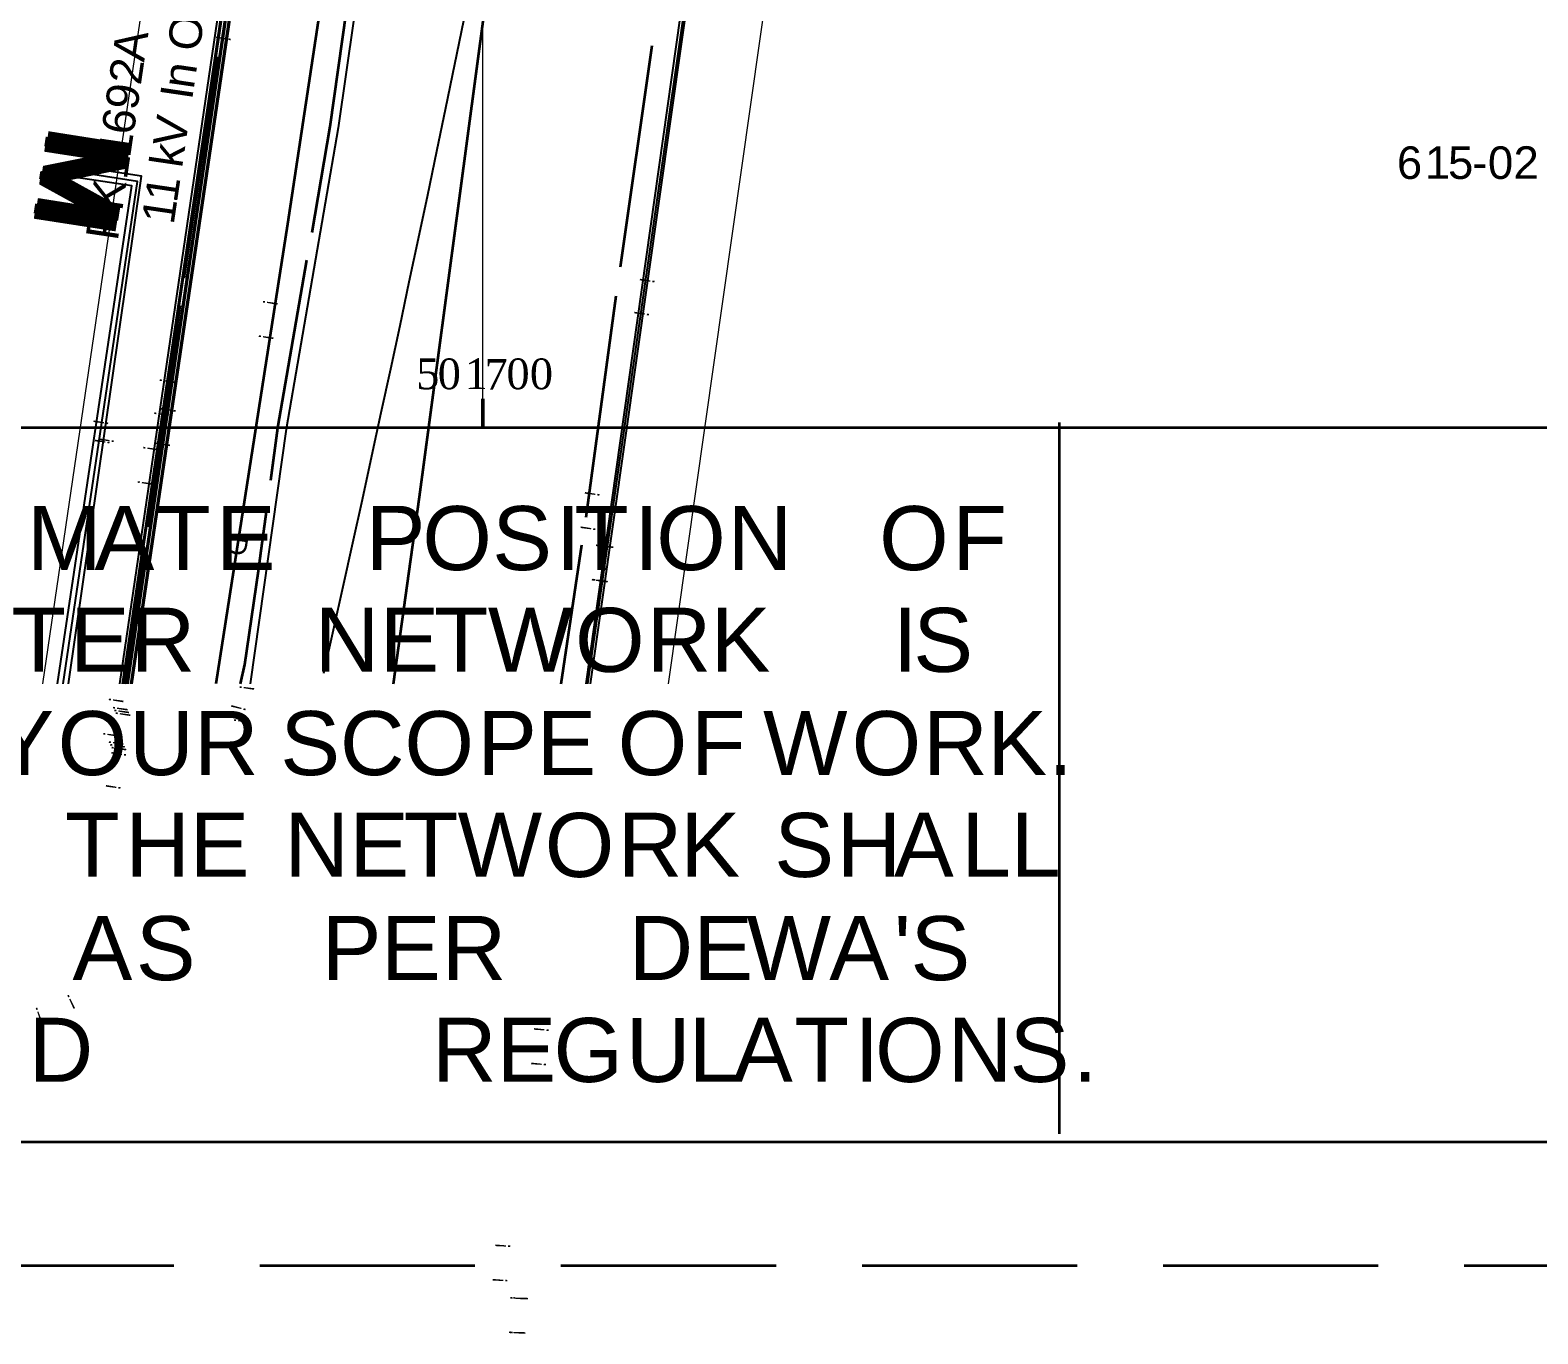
# Model space of a CAD drawing. Header units: inches. Extents: x 0.2 to 23.4, y 0.2 to 16.2.
# Drawn here: x 15.401 to 19.053, y 0.168 to 3.326 of the extents above; entities that cross this region are included whole.
import ezdxf

# ---------------------------------------------------------------- set-up
doc = ezdxf.new("R2010")
doc.units = ezdxf.units.IN
doc.header["$MEASUREMENT"] = 0
doc.linetypes.add('PDF_LineType328c69e9cd564e1fa5a4a7aff3a71530', pattern=[0.729167, 0.520833, -0.208333])
doc.layers.add('PDF_Geometry', color=7, linetype='Continuous', true_color=0x4ce600)
doc.layers.add('PDF_Text', color=7, linetype='Continuous')
doc.styles.add('PDF Arial', font='arial.ttf')
doc.styles.add('PDF Times New Roman', font='times.ttf')

msp = doc.modelspace()

# ---------------------------------------------------------------- linework, layer by layer
at = {"layer": 'PDF_Geometry', "color": 254, "linetype": 'PDF_LineType328c69e9cd564e1fa5a4a7aff3a71530', "lineweight": 35, "true_color": 0xcccccc}
msp.add_lwpolyline([(0.3467, 0.3325), (0.3467, 16.1978), (23.0408, 16.1978), (23.0408, 0.3325), (0.3467, 0.3325)], dxfattribs=at)
at = {"layer": 'PDF_Geometry', "color": 7, "lineweight": 35}
for points in [[(0.73, 0.6325), (0.73, 15.9245), (22.8241, 15.9245), (22.8241, 0.6325), (0.73, 0.6325)], [(11.8704, 2.3623), (11.8704, 14.7713), (22.8041, 14.7713), (22.8041, 2.3623), (11.8704, 2.3623)], [(17.894, 0.6525), (17.894, 2.3756)]]:
    msp.add_lwpolyline(points, dxfattribs=at)
at = {"layer": 'PDF_Geometry', "lineweight": 25}
for points in [[(17.6239, 15.3912), (17.1139, 11.9148), (16.5072, 11.4649), (16.3206, 11.4849), (16.2472, 10.8083), (16.4172, 10.7816), (16.8673, 10.175), (16.8406, 9.9883), (15.6239, 1.7424)], [(15.6272, 1.7424), (16.8473, 9.9883), (16.8706, 10.1783), (16.4206, 10.7849), (16.2539, 10.8116), (16.3239, 11.4782), (16.5072, 11.4549), (17.1239, 11.9115), (17.6339, 15.3912)], [(17.6406, 15.3912), (17.1273, 11.9082), (16.5106, 11.4482), (16.3339, 11.4682), (16.2639, 10.8183), (16.4239, 10.7983), (16.8839, 10.1783), (16.8539, 9.985), (15.6372, 1.7424)], [(17.6439, 15.3912), (17.1339, 11.9048), (16.5139, 11.4449), (16.3372, 11.4615), (16.2706, 10.8249), (16.4272, 10.8016), (16.8873, 10.1816), (16.8606, 9.985), (15.6439, 1.7424)], [(17.6473, 15.3912), (17.1373, 11.9015), (16.5139, 11.4382), (16.3406, 11.4582), (16.2739, 10.8283), (16.4306, 10.8083), (16.8939, 10.1816), (16.8639, 9.985), (15.6472, 1.7424)], [(16.7473, 1.7424), (16.9973, 3.5089), (17.5506, 3.9322), (17.6606, 4.7188), (17.2139, 5.3254), (17.5639, 7.7185), (18.6907, 15.3912)], [(18.694, 15.3912), (17.5706, 7.7185), (17.2173, 5.3254), (17.6673, 4.7188), (17.5573, 3.9288), (17.0039, 3.5055), (16.7506, 1.7424)], [(18.7007, 15.3912), (17.5739, 7.7185), (17.2239, 5.3287), (17.6739, 4.7188), (17.5606, 3.9255), (17.0073, 3.5022), (16.7572, 1.7424)], [(11.3871, 12.4881), (11.3637, 12.2015), (16.3272, 11.4715), (16.2606, 10.8149), (16.4206, 10.7916), (16.8773, 10.1783), (16.8506, 9.9883), (15.6339, 1.7424)], [(16.1072, 10.6149), (16.1372, 10.8149), (16.4139, 10.7749), (16.8606, 10.175), (16.6772, 8.9284), (16.1106, 5.0987), (15.6172, 1.7424)], [(16.2606, 3.8822), (16.1472, 3.0889), (16.0206, 2.359), (15.9339, 1.7424)]]:
    msp.add_lwpolyline(points, dxfattribs=at)
at = {"layer": 'PDF_Geometry', "color": 8, "lineweight": 9, "true_color": 0x6e6e6e}
msp.add_lwpolyline([(16.4972, 2.3623), (16.4972, 14.7713)], dxfattribs=at)
at = {"layer": 'PDF_Geometry', "color": 1, "lineweight": 35, "true_color": 0xe60000}
msp.add_lwpolyline([(17.0573, 9.935), (16.5606, 6.4053), (16.0239, 2.8556), (15.8506, 1.7424)], dxfattribs=at)
at = {"layer": 'PDF_Geometry', "color": 7, "lineweight": 18}
for points in [[(13.6871, 5.2087), (15.9272, 5.1254), (15.4305, 1.7424)], [(16.9473, 1.7424), (17.1906, 3.4589), (17.734, 3.8589)]]:
    msp.add_lwpolyline(points, dxfattribs=at)
at = {"layer": 'PDF_Geometry', "color": 8, "lineweight": 35, "true_color": 0x828282}
msp.add_lwpolyline([(16.2806, 1.7424), (16.3439, 2.1957), (16.4406, 2.9189), (16.5839, 3.9888), (16.6539, 4.5188)], dxfattribs=at)
at = {"layer": 'PDF_Geometry', "lineweight": 35}
for points in [[(16.0839, 2.8356), (16.1272, 3.0922), (16.1672, 3.3722)], [(16.8306, 2.7523), (16.9073, 3.2889)], [(15.7739, 2.7256), (15.8539, 3.2622)], [(15.9839, 2.2357), (16.0006, 2.3623), (16.0706, 2.7689)], [(16.7473, 2.1457), (16.8206, 2.6823)], [(15.6872, 2.1223), (15.7639, 2.659)], [(15.9106, 1.7424), (15.9206, 1.789), (15.9539, 2.0157), (15.9606, 2.0657), (15.9739, 2.1657)], [(15.6305, 1.7424), (15.6772, 2.0523)], [(16.6872, 1.7424), (16.7372, 2.079)]]:
    msp.add_lwpolyline(points, dxfattribs=at)
at = {"layer": 'PDF_Geometry', "color": 222, "lineweight": 25, "true_color": 0xe600a9}
for points in [[(15.4939, 1.7424), (15.6705, 2.9723), (15.4972, 2.9989)], [(15.4672, 1.7424), (15.6472, 2.9489), (15.4905, 2.9723)], [(15.4805, 1.7424), (15.6605, 2.9589), (15.4905, 2.9856)]]:
    msp.add_lwpolyline(points, dxfattribs=at)
at = {"layer": 'PDF_Geometry', "color": 7, "lineweight": 50}
msp.add_lwpolyline([(16.4972, 2.3623), (16.4972, 2.4323)], dxfattribs=at)
at = {"layer": 'PDF_Geometry', "color": 7, "lineweight": 25}
msp.add_arc((-74.8281, 22.0997), 93.1857, 347.397572, 355.877628, dxfattribs=at)

# ---------------------------------------------------------------- texts
at = {"layer": 'PDF_Text', "attachment_point": 7, "style": 'PDF Arial'}
for s, insert, char_height, rotation in [('\\W1.000360;\\Q-0.00199;O', (15.8115, 3.2714), 0.078734, 81.599), ('\\W1.003087;\\Q-0.00199;A', (15.6768, 3.2466), 0.078734, 81.599), ('\\W0.836953;\\Q-0.00208;!', (15.8855, 3.2974), 0.035788, 81.599), ('\\W1.001005;\\Q-0.00199;2', (15.6686, 3.1906), 0.078734, 81.599), ('\\W1.001151;\\Q-0.00199;n', (15.7968, 3.1811), 0.078734, 81.599), ('\\W1.000870;\\Q-0.00199;9', (15.6608, 3.1291), 0.078734, 81.599), ('\\W1.002522;\\Q-0.00199;I', (15.7929, 3.1545), 0.078734, 81.599), ('\\W0.998941;\\Q-0.00199;6', (15.652, 3.0693), 0.078734, 81.599), ('\\W1.000803;\\Q-0.00199;V', (15.7758, 3.0393), 0.078734, 81.599), ('\\W1.000949;\\Q-0.00199;1', (15.6426, 3.0146), 0.078734, 81.599), ('\\W1.000455;\\Q-0.00199;k', (15.7686, 2.99), 0.078734, 81.599), ('\\W1.000949;\\Q-0.00199;1', (15.6348, 2.9618), 0.078734, 81.599), ('\\W1.000895;\\Q-0.00199;K', (15.6235, 2.8854), 0.078734, 81.599), ('\\W1.000949;\\Q-0.00199;1', (15.7561, 2.9056), 0.078734, 81.599), ('\\W1.001708;\\Q-0.00199;P', (15.6128, 2.8133), 0.078734, 81.599), ('\\W1.000949;\\Q-0.00199;1', (15.7483, 2.8528), 0.078734, 81.599), ('\\W0.836953;\\Q-0.00192;!', (16.9123, 2.7108), 0.035788, 81.7991), ('\\W0.836953;\\Q-0.00214;!', (15.9656, 2.6737), 0.035788, 261.2989), ('\\W0.836953;\\Q-0.00192;!', (16.8989, 2.6308), 0.035788, 81.7991), ('\\W0.836953;\\Q-0.00214;!', (15.9556, 2.5904), 0.035788, 261.2989), ('\\W0.836953;\\Q-0.00193;!', (15.7156, 2.4838), 0.035788, 261.699), ('\\W0.836953;\\Q-0.00196;!', (15.7522, 2.3975), 0.035788, 81.499), ('\\W0.836953;\\Q-0.00193;!', (15.7022, 2.4038), 0.035788, 261.699), ('\\W0.836953;\\Q-0.00193;!', (15.6756, 2.3204), 0.035788, 261.699), ('\\W0.836953;\\Q-0.00196;!', (15.7388, 2.3142), 0.035788, 81.499), ('\\W0.836953;\\Q-0.00193;!', (15.6622, 2.2371), 0.035788, 261.699), ('\\W0.836953;\\Q-0.00191;!', (16.779, 2.1942), 0.035788, 81.8991), ('\\W0.836953;\\Q-0.00191;!', (16.7689, 2.1109), 0.035788, 81.8991), ('\\W0.938546;\\Q-0.00204;D', (15.88, 2.104), 0.050103, 261.299), ('\\W0.836953;\\Q-0.00191;!', (16.7722, 2.0838), 0.035788, 261.8991), ('\\W0.836953;\\Q-0.00191;!', (16.7789, 2.0838), 0.035788, 261.8991), ('\\W0.836953;\\Q-0.00191;!', (16.7622, 2.0005), 0.035788, 261.8991), ('\\W0.836953;\\Q-0.00191;!', (16.7655, 2.0005), 0.035788, 261.8991), ('\\W0.836953;\\Q-0.00190;!', (15.9088, 1.7405), 0.035788, 261.9991), ('\\W0.836953;\\Q-0.00193;!', (15.5922, 1.7105), 0.035788, 261.699), ('\\W0.836953;\\Q-0.00193;!', (15.6022, 1.6905), 0.035788, 261.699), ('\\W0.836953;\\Q-0.00193;!', (15.6056, 1.6838), 0.035788, 261.699), ('\\W0.836953;\\Q-0.00335;!', (15.921, 1.6745), 0.035788, 75.6983), ('\\W0.836953;\\Q-0.00193;!', (15.6089, 1.6772), 0.035788, 261.699), ('\\W0.836953;\\Q-0.00190;!', (15.8955, 1.6605), 0.035788, 261.9991), ('\\W0.836953;\\Q-0.00193;!', (15.5789, 1.6272), 0.035788, 261.699), ('\\W0.836953;\\Q0.00404;!', (15.9342, 1.608), 0.035788, 108.102), ('\\W0.836953;\\Q-0.00193;!', (15.5922, 1.6072), 0.035788, 261.699), ('\\W0.836953;\\Q-0.00193;!', (15.5955, 1.6005), 0.035788, 261.699), ('\\W0.836953;\\Q-0.00208;!', (15.6322, 1.5643), 0.035788, 81.599), ('\\W0.836953;\\Q-0.00193;!', (15.5989, 1.5938), 0.035788, 261.699), ('\\W0.836953;\\Q-0.00208;!', (15.6188, 1.4843), 0.035788, 81.599), ('\\W0.836953;\\Q-0.00524;!', (15.4977, 0.9907), 0.035791, 205.2974), ('\\W0.836953;\\Q-0.00427;!', (15.4215, 0.9596), 0.035792, 199.3979), ('\\W0.836953;\\Q-0.00124;!', (16.6562, 0.8976), 0.035788, 84.9994), ('\\W0.836953;\\Q-0.00120;!', (16.6496, 0.8142), 0.035788, 85.2994), ('\\W0.836953;\\Q-0.00075;!', (16.5632, 0.3743), 0.035788, 86.3996), ('\\W0.836953;\\Q-0.00075;!', (16.5565, 0.2909), 0.035788, 86.3996), ('\\W0.836953;\\Q-0.00066;!', (16.5645, 0.2607), 0.035788, 267.0997), ('\\W0.836953;\\Q-0.00066;!', (16.5712, 0.2607), 0.035788, 267.0997), ('\\W0.836953;\\Q-0.00064;!', (16.5611, 0.1774), 0.035788, 267.2997), ('\\W0.836953;\\Q-0.00064;!', (16.5645, 0.1774), 0.035788, 267.2997)]:
    msp.add_mtext(s, dxfattribs=dict(at, insert=insert, char_height=char_height, rotation=rotation))
at = {"layer": 'PDF_Text', "color": 220, "true_color": 0xff00c5, "char_height": 0.200413, "attachment_point": 7, "style": 'PDF Arial'}
for s, insert, rotation in [('\\W1.001361;\\Q-0.00213;M', (15.4489, 3.1036), 260.9989), ('\\W1.001361;\\Q-0.00213;M', (15.4422, 3.0903), 260.9989), ('\\W1.001361;\\Q-0.00208;M', (15.4419, 3.077), 261.199)]:
    msp.add_mtext(s, dxfattribs=dict(at, insert=insert, rotation=rotation))
at = {"layer": 'PDF_Text', "attachment_point": 7}
for s, insert, char_height, style in [('\\W0.998941;6', (18.7115, 2.9642), 0.078743, 'PDF Arial'), ('\\W1.000949;1', (18.7793, 2.9656), 0.078743, 'PDF Arial'), ('\\W1.001554;5', (18.8352, 2.9642), 0.078743, 'PDF Arial'), ('\\W1.001712;0', (18.9319, 2.9642), 0.078743, 'PDF Arial'), ('\\W1.001005;2', (18.9939, 2.9656), 0.078743, 'PDF Arial'), ('\\W1.000575;-', (18.8941, 2.9656), 0.078743, 'PDF Arial'), ('\\W0.999518;5', (16.3358, 2.4548), 0.0745, 'PDF Times New Roman'), ('\\W0.999474;0', (16.3879, 2.4548), 0.0745, 'PDF Times New Roman'), ('\\W0.999009;1', (16.4535, 2.4561), 0.0745, 'PDF Times New Roman'), ('\\W1.002049;7', (16.5013, 2.4546), 0.0745, 'PDF Times New Roman'), ('\\W0.999474;0', (16.5545, 2.4548), 0.0745, 'PDF Times New Roman'), ('\\W0.999474;0', (16.6112, 2.4548), 0.0745, 'PDF Times New Roman'), ('\\W1.001361;M', (15.3931, 2.0183), 0.1551, 'PDF Arial'), ('\\W1.003087;A', (15.5566, 2.0183), 0.1551, 'PDF Arial'), ('\\W1.000799;T', (15.7054, 2.0183), 0.1551, 'PDF Arial'), ('\\W1.000333;E', (15.8507, 2.0183), 0.1551, 'PDF Arial'), ('\\W1.001708;P', (16.2136, 2.0183), 0.1551, 'PDF Arial'), ('\\W1.000360;O', (16.3507, 2.0156), 0.1551, 'PDF Arial'), ('\\W1.002574;S', (16.52, 2.0156), 0.1551, 'PDF Arial'), ('\\W1.002522;I', (16.6737, 2.0183), 0.1551, 'PDF Arial'), ('\\W1.000799;T', (16.7186, 2.0183), 0.1551, 'PDF Arial'), ('\\W1.002522;I', (16.8637, 2.0183), 0.1551, 'PDF Arial'), ('\\W1.000360;O', (16.9173, 2.0156), 0.1551, 'PDF Arial'), ('\\W1.001090;N', (17.09, 2.0183), 0.1551, 'PDF Arial'), ('\\W1.000360;O', (17.4573, 2.0156), 0.1551, 'PDF Arial'), ('\\W1.000927;F', (17.6346, 2.0183), 0.1551, 'PDF Arial'), ('\\W1.000799;T', (15.3554, 1.7716), 0.1551, 'PDF Arial'), ('\\W1.000333;E', (15.4974, 1.7716), 0.1551, 'PDF Arial'), ('\\W1.002628;R', (15.644, 1.7716), 0.1551, 'PDF Arial'), ('\\W1.001090;N', (16.0901, 1.7716), 0.1551, 'PDF Arial'), ('\\W1.000333;E', (16.2474, 1.7716), 0.1551, 'PDF Arial'), ('\\W1.000799;T', (16.3786, 1.7716), 0.1551, 'PDF Arial'), ('\\W1.000632;W', (16.5095, 1.7716), 0.1551, 'PDF Arial'), ('\\W1.000360;O', (16.7207, 1.769), 0.1551, 'PDF Arial'), ('\\W1.002628;R', (16.8939, 1.7716), 0.1551, 'PDF Arial'), ('\\W1.000895;K', (17.0494, 1.7716), 0.1551, 'PDF Arial'), ('\\W1.002522;I', (17.4903, 1.7716), 0.1551, 'PDF Arial'), ('\\W1.002574;S', (17.5399, 1.769), 0.1551, 'PDF Arial'), ('\\W1.000852;Y', (15.3143, 1.5216), 0.1551, 'PDF Arial'), ('\\W1.000360;O', (15.4674, 1.519), 0.1551, 'PDF Arial'), ('\\W1.000628;U', (15.6407, 1.519), 0.1551, 'PDF Arial'), ('\\W1.002628;R', (15.7973, 1.5216), 0.1551, 'PDF Arial'), ('\\W1.002574;S', (16.0067, 1.519), 0.1551, 'PDF Arial'), ('\\W1.001176;C', (16.151, 1.519), 0.1551, 'PDF Arial'), ('\\W1.000360;O', (16.3074, 1.519), 0.1551, 'PDF Arial'), ('\\W1.001708;P', (16.4836, 1.5216), 0.1551, 'PDF Arial'), ('\\W1.000333;E', (16.6273, 1.5216), 0.1551, 'PDF Arial'), ('\\W1.000360;O', (16.824, 1.519), 0.1551, 'PDF Arial'), ('\\W1.000927;F', (17.0013, 1.5216), 0.1551, 'PDF Arial'), ('\\W1.000632;W', (17.1761, 1.5216), 0.1551, 'PDF Arial'), ('\\W1.000360;O', (17.3906, 1.519), 0.1551, 'PDF Arial'), ('\\W1.002628;R', (17.5638, 1.5216), 0.1551, 'PDF Arial'), ('\\W1.000895;K', (17.7193, 1.5216), 0.1551, 'PDF Arial'), ('\\W0.998831;.', (17.8665, 1.5216), 0.1551, 'PDF Arial'), ('\\W1.000799;T', (15.4854, 1.275), 0.1551, 'PDF Arial'), ('\\W1.000571;H', (15.631, 1.275), 0.1551, 'PDF Arial'), ('\\W1.000333;E', (15.7874, 1.275), 0.1551, 'PDF Arial'), ('\\W1.001090;N', (16.0168, 1.275), 0.1551, 'PDF Arial'), ('\\W1.000333;E', (16.1741, 1.275), 0.1551, 'PDF Arial'), ('\\W1.000799;T', (16.3053, 1.275), 0.1551, 'PDF Arial'), ('\\W1.000632;W', (16.4362, 1.275), 0.1551, 'PDF Arial'), ('\\W1.000360;O', (16.6473, 1.2723), 0.1551, 'PDF Arial'), ('\\W1.002628;R', (16.8239, 1.275), 0.1551, 'PDF Arial'), ('\\W1.000895;K', (16.976, 1.275), 0.1551, 'PDF Arial'), ('\\W1.002574;S', (17.2032, 1.2723), 0.1551, 'PDF Arial'), ('\\W1.000571;H', (17.3542, 1.275), 0.1551, 'PDF Arial'), ('\\W1.003087;A', (17.4931, 1.275), 0.1551, 'PDF Arial'), ('\\W1.001329;L', (17.656, 1.275), 0.1551, 'PDF Arial'), ('\\W1.001329;L', (17.776, 1.275), 0.1551, 'PDF Arial'), ('\\W1.003087;A', (15.5033, 1.025), 0.1551, 'PDF Arial'), ('\\W1.002574;S', (15.6567, 1.0224), 0.1551, 'PDF Arial'), ('\\W1.001708;P', (16.107, 1.025), 0.1551, 'PDF Arial'), ('\\W1.000333;E', (16.2507, 1.025), 0.1551, 'PDF Arial'), ('\\W1.002628;R', (16.3973, 1.025), 0.1551, 'PDF Arial'), ('\\W1.000895;D', (16.8502, 1.025), 0.1551, 'PDF Arial'), ('\\W1.000333;E', (17.0073, 1.025), 0.1551, 'PDF Arial'), ('\\W1.000632;W', (17.1361, 1.025), 0.1551, 'PDF Arial'), ('\\W1.003087;A', (17.3365, 1.025), 0.1551, 'PDF Arial'), ("\\W0.998831;'", (17.493, 1.025), 0.1551, 'PDF Arial'), ('\\W1.002574;S', (17.5332, 1.0224), 0.1551, 'PDF Arial'), ('\\W1.000895;D', (15.397, 0.7784), 0.1551, 'PDF Arial'), ('\\W1.002628;R', (16.3739, 0.7784), 0.1551, 'PDF Arial'), ('\\W1.000333;E', (16.5307, 0.7784), 0.1551, 'PDF Arial'), ('\\W0.999963;G', (16.6684, 0.7757), 0.1551, 'PDF Arial'), ('\\W1.000628;U', (16.8439, 0.7757), 0.1551, 'PDF Arial'), ('\\W1.001329;L', (16.996, 0.7784), 0.1551, 'PDF Arial'), ('\\W1.003087;A', (17.1032, 0.7784), 0.1551, 'PDF Arial'), ('\\W1.000799;T', (17.2519, 0.7784), 0.1551, 'PDF Arial'), ('\\W1.002522;I', (17.397, 0.7784), 0.1551, 'PDF Arial'), ('\\W1.000360;O', (17.4473, 0.7757), 0.1551, 'PDF Arial'), ('\\W1.001090;N', (17.6233, 0.7784), 0.1551, 'PDF Arial'), ('\\W1.002574;S', (17.7732, 0.7757), 0.1551, 'PDF Arial'), ('\\W0.998831;.', (17.9264, 0.7784), 0.1551, 'PDF Arial')]:
    msp.add_mtext(s, dxfattribs=dict(at, insert=insert, char_height=char_height, style=style))
at = {"layer": 'PDF_Text', "color": 222, "true_color": 0xe600a9, "char_height": 0.035788, "attachment_point": 7, "style": 'PDF Arial'}
for s, insert, rotation in [('\\W0.836953;\\Q-0.00208;!', (15.5889, 2.3675), 81.599), ('\\W0.836953;\\Q-0.00208;!', (15.5922, 2.3209), 81.599), ('\\W0.836953;\\Q-0.00193;!', (15.6022, 2.3242), 81.699)]:
    msp.add_mtext(s, dxfattribs=dict(at, insert=insert, rotation=rotation))

doc.saveas('drawing.dxf')
